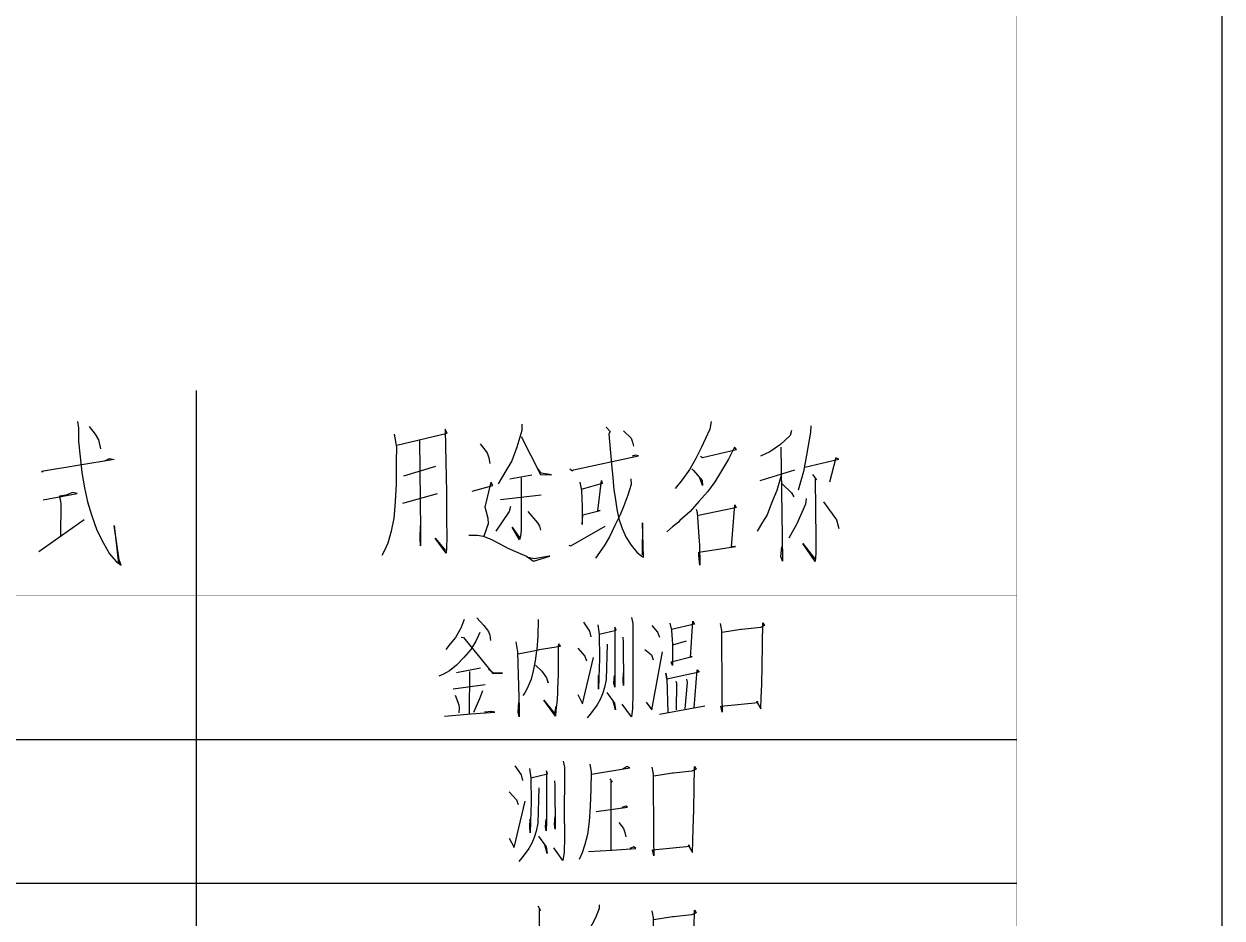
# Model space of a CAD drawing. Extents: x 0 to 2376, y 0 to 3364.
# Drawn here: x 2142.4 to 2376, y 2166.9 to 2341.2 of the extents above; entities that cross this region are included whole.
import ezdxf

# ---------------------------------------------------------------- set-up
doc = ezdxf.new("R2010")
doc.units = 0
doc.header["$MEASUREMENT"] = 0
for name, color, linetype in [('6', 7, 'Continuous'), ('8', 7, 'Continuous'), ('9', 7, 'Continuous')]:
    doc.layers.add(name, color=color, linetype=linetype)

# ---------------------------------------------------------------- blocks, each defined once
blk = doc.blocks.new('BLKENT83')
at = {"layer": '8', "color": 15, "linetype": 'Continuous'}
blk.add_line((2376, 0), (2376, 3364), dxfattribs=at)
at = {"layer": '8', "color": 7, "linetype": 'Continuous', "const_width": 0.03}
blk.add_lwpolyline([(2336, 40), (2336, 3324)], dxfattribs=at)
blk = doc.blocks.new('BLKENT191')
at = {"layer": '9', "color": 2, "linetype": 'Continuous'}
for p, q in [((2228.26, 2225.11), (2227.58, 2223.46)), ((2230.72, 2225.42), (2232.08, 2223.93)), ((2232.08, 2223.93), (2232.97, 2222.75)), ((2242.69, 2225.11), (2242.59, 2221.89)), ((2251.48, 2224.63), (2252.68, 2222.83)), ((2254.3, 2224.09), (2254.56, 2222.28)), ((2260.89, 2225.5), (2261.15, 2224.32)), ((2261.15, 2224.32), (2261.15, 2221.81)), ((2264.86, 2223.93), (2265.96, 2222.67)), ((2268.37, 2224.4), (2268.68, 2223.07)), ((2273.18, 2224.24), (2268.68, 2223.14)), ((2272.39, 2217.73), (2272.81, 2224.79)), ((2272.81, 2224.79), (2273.18, 2224.24)), ((2278.14, 2224.32), (2278.41, 2222.99)), ((2286.82, 2223.93), (2285.99, 2223.54)), ((2286.35, 2216.01), (2286.46, 2224.48)), ((2286.46, 2224.48), (2286.82, 2223.93)), ((2226.54, 2221.58), (2225.54, 2220.4)), ((2227.58, 2223.46), (2226.54, 2221.58)), ((2227.63, 2221.65), (2228.1, 2221.58)), ((2228.1, 2221.58), (2233.86, 2214.6)), ((2231.29, 2222.6), (2230.51, 2220.87)), ((2232.97, 2222.75), (2233.23, 2222.05)), ((2233.23, 2222.05), (2233.39, 2221.03)), ((2242.59, 2221.89), (2242.43, 2219.3)), ((2252.68, 2222.83), (2252.94, 2221.73)), ((2254.56, 2222.28), (2257.86, 2223.07)), ((2254.56, 2222.28), (2254.61, 2217.42)), ((2257.86, 2223.07), (2257.65, 2223.62)), ((2257.65, 2223.62), (2257.65, 2218.44)), ((2259.16, 2221.65), (2259.27, 2220.79)), ((2261.15, 2221.81), (2261.1, 2216.01)), ((2265.96, 2222.67), (2266.33, 2221.65)), ((2268.68, 2223.07), (2268.84, 2220.24)), ((2278.41, 2222.99), (2278.51, 2210.6)), ((2282.17, 2223.14), (2278.56, 2222.6)), ((2282.38, 2223.14), (2282.17, 2223.14)), ((2285.99, 2223.54), (2282.38, 2223.14)), ((2225.54, 2220.4), (2224.65, 2219.3)), ((2229.57, 2219.3), (2228.16, 2217.73)), ((2230.51, 2220.87), (2229.57, 2219.3)), ((2238.3, 2220.79), (2238.67, 2218.83)), ((2238.77, 2218.44), (2242.75, 2219.22)), ((2242.38, 2218.99), (2242.07, 2217.03)), ((2242.43, 2219.3), (2242.38, 2218.99)), ((2242.75, 2219.22), (2242.9, 2219.3)), ((2242.9, 2219.3), (2247.03, 2219.93)), ((2246.72, 2220.4), (2246.56, 2220.01)), ((2246.56, 2220.01), (2246.56, 2216.71)), ((2247.03, 2219.93), (2246.72, 2220.4)), ((2250.38, 2219.54), (2251.79, 2217.97)), ((2256.13, 2220.32), (2255.92, 2213.42)), ((2259.27, 2220.79), (2259.32, 2212.24)), ((2263.5, 2219.3), (2264.76, 2218.2)), ((2268.84, 2220.24), (2268.89, 2216.16)), ((2268.94, 2220.16), (2271.61, 2220.95)), ((2228.16, 2217.73), (2226.75, 2216.24)), ((2238.67, 2218.83), (2238.98, 2207.69)), ((2242.07, 2217.03), (2241.7, 2215.14)), ((2246.56, 2216.71), (2246.56, 2213.89)), ((2251.32, 2208.71), (2253.46, 2217.73)), ((2251.79, 2217.97), (2252.1, 2217.03)), ((2254.61, 2217.42), (2254.51, 2213.81)), ((2257.65, 2218.44), (2257.65, 2214.05)), ((2264.76, 2218.2), (2265.12, 2217.26)), ((2264.86, 2207.54), (2266.9, 2218.83)), ((2268.63, 2216.87), (2272.71, 2217.89)), ((2268.89, 2216.16), (2268.63, 2216.87)), ((2272.71, 2217.89), (2272.39, 2217.73)), ((2224.24, 2214.44), (2223.29, 2214.05)), ((2225.39, 2215.14), (2224.24, 2214.44)), ((2226.75, 2216.24), (2225.39, 2215.14)), ((2231.45, 2215.62), (2226.75, 2214.75)), ((2229.31, 2214.99), (2229.2, 2206.83)), ((2233.86, 2214.75), (2232.97, 2215.46)), ((2235.74, 2214.67), (2233.86, 2214.75)), ((2233.86, 2214.6), (2235.74, 2214.67)), ((2241.7, 2215.14), (2241.28, 2213.5)), ((2242.17, 2216.24), (2243.37, 2215.07)), ((2243.37, 2215.07), (2244.31, 2213.73)), ((2259.22, 2213.26), (2259.32, 2214.75)), ((2261.1, 2216.01), (2261.15, 2210.6)), ((2267.79, 2213.5), (2267.58, 2214.67)), ((2267.58, 2214.67), (2267.79, 2213.58)), ((2274.07, 2214.83), (2267.79, 2213.5)), ((2273.07, 2207.93), (2273.65, 2215.3)), ((2273.65, 2215.3), (2274.07, 2214.83)), ((2286.25, 2212.48), (2286.35, 2216.01)), ((2232.34, 2212.4), (2226.07, 2211.54)), ((2240.92, 2212.56), (2240.44, 2211.54)), ((2241.28, 2213.5), (2240.92, 2212.56)), ((2244.31, 2213.73), (2244.63, 2212.79)), ((2244.63, 2212.79), (2244.42, 2213.5)), ((2246.51, 2213.58), (2246.46, 2210.99)), ((2246.56, 2213.89), (2246.51, 2213.58)), ((2254.41, 2212.79), (2254.46, 2214.2)), ((2254.46, 2211.54), (2254.41, 2212.79)), ((2254.51, 2213.81), (2254.46, 2211.54)), ((2255.92, 2213.42), (2255.61, 2211.85)), ((2257.44, 2212.71), (2257.54, 2214.2)), ((2257.59, 2211.93), (2257.44, 2212.71)), ((2257.65, 2213.73), (2257.59, 2211.93)), ((2257.65, 2214.05), (2257.65, 2213.73)), ((2259.32, 2212.24), (2259.22, 2213.26)), ((2267.79, 2213.58), (2267.95, 2207.07)), ((2269.73, 2212.63), (2269.57, 2213.03)), ((2269.67, 2207.54), (2269.73, 2212.63)), ((2271.71, 2212.87), (2271.29, 2207.69)), ((2271.61, 2213.5), (2271.71, 2212.87)), ((2286.14, 2209.89), (2286.25, 2212.48)), ((2226.48, 2210.36), (2227.22, 2208.48)), ((2231.24, 2209.65), (2230.09, 2206.99)), ((2231.82, 2211.22), (2231.24, 2209.65)), ((2240.08, 2210.83), (2239.71, 2210.28)), ((2240.44, 2211.54), (2240.08, 2210.83)), ((2246.46, 2210.6), (2246.3, 2208.87)), ((2246.46, 2210.99), (2246.46, 2210.6)), ((2250.38, 2210.52), (2251.32, 2208.71)), ((2255.24, 2210.6), (2254.77, 2209.5)), ((2255.61, 2211.85), (2255.24, 2210.6)), ((2256.08, 2210.91), (2257.54, 2208.79)), ((2261.15, 2210.6), (2261.05, 2207.77)), ((2278.51, 2210.6), (2278.51, 2210.13)), ((2278.51, 2210.13), (2278.56, 2207.07)), ((2286.09, 2207.69), (2286.14, 2209.89)), ((2227.22, 2208.48), (2227.27, 2207.85)), ((2227.27, 2207.85), (2227.22, 2206.91)), ((2238.77, 2207.07), (2238.88, 2209.03)), ((2238.98, 2207.69), (2238.98, 2206.13)), ((2246.04, 2206.28), (2243.79, 2209.42)), ((2243.79, 2209.42), (2245.93, 2206.75)), ((2245.93, 2206.75), (2246.2, 2208.24)), ((2246.14, 2207.46), (2246.04, 2206.28)), ((2246.3, 2208.87), (2246.14, 2207.46)), ((2253.46, 2207.54), (2252.84, 2206.67)), ((2254.2, 2208.48), (2253.46, 2207.54)), ((2254.77, 2209.5), (2254.2, 2208.48)), ((2257.75, 2207.54), (2257.28, 2209.18)), ((2257.54, 2208.79), (2257.75, 2207.54)), ((2260.84, 2206.13), (2259.06, 2208.63)), ((2261.05, 2207.77), (2260.84, 2206.13)), ((2263.76, 2209.03), (2264.86, 2207.54)), ((2266.33, 2206.67), (2275.16, 2208.32)), ((2278.3, 2208.24), (2285.57, 2208.95)), ((2278.56, 2207.07), (2278.3, 2208.24)), ((2285.57, 2208.95), (2285.25, 2209.11)), ((2285.25, 2209.11), (2286.09, 2207.69)), ((2224.39, 2206.28), (2229.62, 2206.75)), ((2229.62, 2206.75), (2234.22, 2207.07)), ((2233.59, 2207.22), (2232.18, 2207.07)), ((2234.22, 2207.07), (2233.59, 2207.22)), ((2238.98, 2206.13), (2238.77, 2207.07)), ((2252.84, 2206.67), (2252.21, 2205.97))]:
    blk.add_line(p, q, dxfattribs=at)
blk = doc.blocks.new('BLKENT192')
at = {"layer": '9', "color": 2, "linetype": 'Continuous'}
for p, q in [((2238.14, 2196.63), (2239.35, 2194.83)), ((2240.97, 2196.09), (2241.23, 2194.28)), ((2244.52, 2195.07), (2244.31, 2195.62)), ((2244.31, 2195.62), (2244.31, 2190.44)), ((2247.56, 2197.5), (2247.82, 2196.32)), ((2247.82, 2196.32), (2247.82, 2193.81)), ((2252.73, 2196.95), (2252.99, 2195.46)), ((2253.1, 2194.99), (2260.52, 2196.24)), ((2260.05, 2196.48), (2259.16, 2196.01)), ((2260.52, 2196.24), (2260.05, 2196.48)), ((2264.81, 2196.32), (2265.07, 2194.99)), ((2273.49, 2195.93), (2272.65, 2195.54)), ((2273.02, 2188.01), (2273.12, 2196.48)), ((2273.12, 2196.48), (2273.49, 2195.93)), ((2239.35, 2194.83), (2239.61, 2193.73)), ((2241.23, 2194.28), (2244.52, 2195.07)), ((2241.23, 2194.28), (2241.28, 2189.42)), ((2245.83, 2193.65), (2245.93, 2192.79)), ((2247.82, 2193.81), (2247.76, 2188.01)), ((2252.99, 2195.46), (2252.94, 2192.01)), ((2256.65, 2194.05), (2257.07, 2193.42)), ((2257.07, 2193.42), (2256.86, 2193.58)), ((2256.86, 2193.58), (2256.86, 2180.24)), ((2265.07, 2194.99), (2265.18, 2182.6)), ((2268.84, 2195.14), (2265.23, 2194.6)), ((2269.05, 2195.14), (2268.84, 2195.14)), ((2272.65, 2195.54), (2269.05, 2195.14)), ((2237.05, 2191.54), (2238.46, 2189.97)), ((2242.8, 2192.32), (2242.59, 2185.42)), ((2245.93, 2192.79), (2245.99, 2184.24)), ((2252.94, 2192.01), (2252.84, 2188.71)), ((2237.99, 2180.71), (2240.13, 2189.73)), ((2238.46, 2189.97), (2238.77, 2189.03)), ((2241.28, 2189.42), (2241.18, 2185.81)), ((2244.31, 2190.44), (2244.31, 2186.05)), ((2252.84, 2188.71), (2252.63, 2185.73)), ((2259.74, 2188.71), (2259.01, 2188.48)), ((2260.1, 2188.56), (2259.74, 2188.71)), ((2245.88, 2185.26), (2245.99, 2186.75)), ((2247.76, 2188.01), (2247.82, 2182.6)), ((2253.99, 2187.69), (2260.1, 2188.56)), ((2272.91, 2184.48), (2273.02, 2188.01)), ((2241.07, 2184.79), (2241.12, 2186.2)), ((2241.12, 2183.54), (2241.07, 2184.79)), ((2241.18, 2185.81), (2241.12, 2183.54)), ((2242.59, 2185.42), (2242.27, 2183.85)), ((2244.1, 2184.71), (2244.21, 2186.2)), ((2244.26, 2183.93), (2244.1, 2184.71)), ((2244.31, 2185.73), (2244.26, 2183.93)), ((2244.31, 2186.05), (2244.31, 2185.73)), ((2245.99, 2184.24), (2245.88, 2185.26)), ((2252.63, 2185.73), (2252.26, 2183.22)), ((2258.43, 2185.58), (2259.32, 2184.4)), ((2259.32, 2184.4), (2259.58, 2183.62)), ((2272.81, 2181.89), (2272.91, 2184.48)), ((2237.05, 2182.52), (2237.99, 2180.71)), ((2241.91, 2182.6), (2241.44, 2181.5)), ((2242.27, 2183.85), (2241.91, 2182.6)), ((2242.75, 2182.91), (2244.21, 2180.79)), ((2247.82, 2182.6), (2247.71, 2179.77)), ((2252.26, 2183.22), (2251.74, 2181.26)), ((2259.58, 2183.62), (2259.79, 2182.75)), ((2265.18, 2182.6), (2265.18, 2182.13)), ((2265.18, 2182.13), (2265.23, 2179.07)), ((2272.76, 2179.69), (2272.81, 2181.89)), ((2240.13, 2179.54), (2239.5, 2178.67)), ((2240.86, 2180.48), (2240.13, 2179.54)), ((2241.44, 2181.5), (2240.86, 2180.48)), ((2244.42, 2179.54), (2243.95, 2181.18)), ((2244.21, 2180.79), (2244.42, 2179.54)), ((2247.5, 2178.13), (2245.73, 2180.63)), ((2247.71, 2179.77), (2247.5, 2178.13)), ((2251.22, 2179.62), (2250.69, 2178.36)), ((2251.74, 2181.26), (2251.22, 2179.62)), ((2252.47, 2179.93), (2257.02, 2180.16)), ((2257.02, 2180.16), (2261.73, 2180.48)), ((2261.31, 2180.79), (2260.52, 2180.48)), ((2261.73, 2180.48), (2261.31, 2180.79)), ((2264.97, 2180.24), (2272.24, 2180.95)), ((2265.23, 2179.07), (2264.97, 2180.24)), ((2272.24, 2180.95), (2271.92, 2181.11)), ((2271.92, 2181.11), (2272.76, 2179.69)), ((2239.5, 2178.67), (2238.88, 2177.97))]:
    blk.add_line(p, q, dxfattribs=at)
blk = doc.blocks.new('BLKENT193')
at = {"layer": '9', "color": 2, "linetype": 'Continuous'}
for p, q in [((2242.64, 2169.34), (2243.11, 2168.4)), ((2243.11, 2168.4), (2242.9, 2168.63)), ((2242.9, 2168.63), (2243.06, 2151.38)), ((2254.56, 2168.79), (2253.83, 2166.99)), ((2254.56, 2169.5), (2254.56, 2168.79)), ((2264.81, 2168.32), (2265.07, 2166.99)), ((2273.49, 2167.93), (2272.65, 2167.54)), ((2273.02, 2160.01), (2273.12, 2168.48)), ((2273.12, 2168.48), (2273.49, 2167.93)), ((2253.83, 2166.99), (2252.52, 2164.48)), ((2265.07, 2166.99), (2265.18, 2154.6)), ((2268.84, 2167.14), (2265.23, 2166.6)), ((2269.05, 2167.14), (2268.84, 2167.14)), ((2272.65, 2167.54), (2269.05, 2167.14))]:
    blk.add_line(p, q, dxfattribs=at)
blk = doc.blocks.new('BLKENT190')
at = {"layer": '9'}
for name in ['BLKENT191', 'BLKENT192', 'BLKENT193']:
    blk.add_blockref(name, (0, 0), dxfattribs=at)
blk = doc.blocks.new('BLKENT183')
at = {"layer": '9', "color": 1, "linetype": 'Continuous'}
for p, q in [((2176, 2269.73), (2176, 1949.73)), ((1616, 2201.73), (2336, 2201.73)), ((1616, 2173.73), (2336, 2173.73))]:
    blk.add_line(p, q, dxfattribs=at)
at = {"layer": '9', "color": 2, "linetype": 'Continuous'}
for p, q in [((2152.86, 2263.73), (2153.08, 2262.42)), ((2276.39, 2263.73), (2276.17, 2262.2)), ((2153.08, 2262.42), (2153.08, 2259.78)), ((2155.13, 2262.74), (2156.3, 2261.21)), ((2156.3, 2261.21), (2156.96, 2260.11)), ((2214.6, 2261.21), (2215.04, 2258.68)), ((2215.12, 2259.12), (2224.93, 2261.43)), ((2224.93, 2261.43), (2224.56, 2262.2)), ((2224.56, 2262.2), (2224.63, 2258.9)), ((2239.49, 2261.98), (2238.54, 2258.68)), ((2239.49, 2263.18), (2239.49, 2261.98)), ((2255.96, 2262.63), (2256.7, 2261.76)), ((2256.7, 2261.76), (2256.48, 2261.32)), ((2256.48, 2261.32), (2256.99, 2255.39)), ((2259.33, 2261.87), (2260.79, 2260.44)), ((2276.17, 2262.2), (2274.48, 2258.57)), ((2292.05, 2261.98), (2291.83, 2260.99)), ((2295.79, 2261.65), (2294.98, 2257.14)), ((2295.86, 2262.85), (2295.79, 2261.65)), ((2153.08, 2259.78), (2153.37, 2256.82)), ((2156.96, 2260.11), (2157.32, 2258.35)), ((2215.04, 2258.68), (2214.97, 2255.94)), ((2219.51, 2260), (2219.73, 2242.54)), ((2224.63, 2258.9), (2224.78, 2249.9)), ((2231.37, 2259.34), (2232.76, 2257.58)), ((2238.54, 2258.68), (2237.52, 2256.05)), ((2239.35, 2260.77), (2243.15, 2253.41)), ((2260.79, 2260.44), (2261.09, 2259.67)), ((2261.09, 2259.67), (2261.23, 2258.9)), ((2280.93, 2258.68), (2279.75, 2256.38)), ((2281.36, 2258.24), (2280.93, 2258.68)), ((2289.93, 2259.23), (2287.81, 2257.8)), ((2291.83, 2260.99), (2289.93, 2259.23)), ((2290, 2258.68), (2290.22, 2241.33)), ((2153.37, 2256.82), (2153.74, 2253.74)), ((2158.2, 2256.05), (2159.08, 2256.49)), ((2159.08, 2256.49), (2160.03, 2256.27)), ((2232.76, 2257.58), (2233.05, 2256.6)), ((2233.05, 2256.6), (2233.27, 2255.5)), ((2249.59, 2254.29), (2262.26, 2257.03)), ((2261.67, 2257.14), (2261.01, 2256.93)), ((2262.26, 2257.03), (2261.67, 2257.14)), ((2273.39, 2256.49), (2272.21, 2254.4)), ((2274.48, 2258.57), (2273.39, 2256.49)), ((2274.34, 2256.93), (2274.7, 2256.71)), ((2274.7, 2256.71), (2281.36, 2258.24)), ((2279.75, 2256.38), (2278.44, 2254.07)), ((2287.81, 2257.8), (2286.05, 2256.93)), ((2294.98, 2257.14), (2294.4, 2253.96)), ((2294.69, 2254.84), (2301.28, 2256.38)), ((2300.69, 2256.6), (2299.45, 2251.87)), ((2301.28, 2256.38), (2300.69, 2256.6)), ((2160.03, 2256.27), (2145.83, 2253.96)), ((2214.97, 2255.94), (2214.97, 2251.43)), ((2222.66, 2254.95), (2216.43, 2253.08)), ((2236.35, 2254.07), (2234.88, 2251.54)), ((2237.52, 2256.05), (2236.35, 2254.07)), ((2243.23, 2253.63), (2242.57, 2254.62)), ((2248.86, 2254.51), (2249.38, 2254.07)), ((2249.38, 2254.07), (2249.59, 2254.29)), ((2256.99, 2255.39), (2257.21, 2252.75)), ((2272.21, 2254.4), (2270.75, 2252.31)), ((2272.65, 2254.51), (2272.95, 2254.18)), ((2272.95, 2254.18), (2274.63, 2252.2)), ((2278.44, 2254.07), (2277.12, 2251.98)), ((2285.98, 2252.2), (2292.71, 2254.29)), ((2145.83, 2253.96), (2146.2, 2253.96)), ((2153.74, 2253.74), (2154.25, 2250.78)), ((2233.42, 2251.87), (2232.25, 2247.04)), ((2233.86, 2251.22), (2233.42, 2251.87)), ((2237.15, 2252.53), (2241.47, 2253.3)), ((2239.35, 2252.75), (2239.35, 2242.54)), ((2243.15, 2253.41), (2245.28, 2253.3)), ((2245.28, 2253.3), (2243.23, 2253.63)), ((2250.77, 2251.87), (2251.13, 2250.23)), ((2254.28, 2246.27), (2255.01, 2252.2)), ((2255.01, 2252.2), (2255.16, 2251.65)), ((2257.21, 2252.75), (2257.43, 2250.45)), ((2260.72, 2252.53), (2260.79, 2251.43)), ((2270.75, 2252.31), (2269.36, 2250.67)), ((2274.7, 2251.22), (2274.19, 2252.75)), ((2274.63, 2252.2), (2274.7, 2251.22)), ((2277.12, 2251.98), (2275.66, 2250.01)), ((2290.08, 2253.19), (2289.2, 2250.23)), ((2294.4, 2253.96), (2293.37, 2250.34)), ((2296.15, 2253.41), (2296.96, 2252.31)), ((2296.96, 2252.31), (2296.66, 2252.53)), ((2296.66, 2252.53), (2296.81, 2240.78)), ((2146.2, 2248.47), (2152.78, 2249.68)), ((2150.66, 2249.35), (2149.34, 2249.13)), ((2151.91, 2249.9), (2150.66, 2249.35)), ((2152.78, 2249.68), (2151.91, 2249.9)), ((2154.25, 2250.78), (2154.83, 2248.03)), ((2214.97, 2251.43), (2214.75, 2247.15)), ((2216.29, 2247.81), (2223.02, 2249.68)), ((2224.78, 2249.9), (2224.78, 2245.18)), ((2229.83, 2250.12), (2233.86, 2251.22)), ((2243.23, 2249.35), (2235.32, 2248.47)), ((2255.16, 2251.65), (2251.06, 2250.45)), ((2251.13, 2250.23), (2251.28, 2247.15)), ((2257.43, 2250.45), (2257.72, 2248.47)), ((2260.14, 2249.35), (2259.4, 2247.26)), ((2260.79, 2251.43), (2260.14, 2249.35)), ((2275.66, 2250.01), (2273.97, 2248.14)), ((2289.2, 2250.23), (2288.17, 2247.81)), ((2290.22, 2251.54), (2292.05, 2249.79)), ((2292.05, 2249.79), (2292.49, 2249.02)), ((2149.34, 2249.13), (2149.64, 2247.7)), ((2149.64, 2247.7), (2149.56, 2241.44)), ((2154.83, 2248.03), (2155.57, 2245.51)), ((2214.75, 2247.15), (2214.53, 2244.85)), ((2232.25, 2247.04), (2232.47, 2246.38)), ((2237.3, 2247.15), (2237, 2246.16)), ((2251.28, 2247.15), (2251.28, 2243.64)), ((2257.72, 2248.47), (2258.01, 2246.6)), ((2259.4, 2247.26), (2258.67, 2245.51)), ((2273.97, 2248.14), (2272.29, 2246.16)), ((2280.34, 2239.25), (2281, 2247.48)), ((2281, 2247.48), (2281.29, 2246.93)), ((2288.17, 2247.81), (2287.29, 2245.51)), ((2294.76, 2247.59), (2293.08, 2243.75)), ((2294.91, 2248.69), (2294.76, 2247.59)), ((2298.27, 2248.03), (2300.84, 2244.52)), ((2155.57, 2245.51), (2156.66, 2242.54)), ((2214.53, 2244.85), (2214.02, 2242.32)), ((2224.78, 2245.18), (2224.78, 2244.63)), ((2232.47, 2246.38), (2232.83, 2244.85)), ((2232.83, 2244.85), (2232.9, 2243.75)), ((2237, 2246.16), (2234.44, 2242.32)), ((2240.66, 2246.16), (2242.57, 2243.97)), ((2251.28, 2243.64), (2251.35, 2245.51)), ((2251.35, 2245.51), (2254.79, 2246.38)), ((2254.79, 2246.38), (2254.28, 2246.27)), ((2258.67, 2245.51), (2257.65, 2243.42)), ((2258.01, 2246.6), (2258.38, 2244.74)), ((2258.38, 2244.74), (2259.04, 2242.87)), ((2272.29, 2246.16), (2270.31, 2244.41)), ((2273.46, 2246.6), (2273.68, 2245.94)), ((2273.68, 2245.94), (2274.04, 2240.34)), ((2280.85, 2246.82), (2273.9, 2245.4)), ((2281.29, 2246.93), (2280.85, 2246.82)), ((2287.29, 2245.51), (2286.42, 2244.08)), ((2145.32, 2238.37), (2154.18, 2244.63)), ((2156.66, 2242.54), (2157.91, 2240.02)), ((2160.98, 2236.72), (2160.03, 2243.42)), ((2160.03, 2243.42), (2160.84, 2236.06)), ((2214.02, 2242.32), (2213.36, 2240.02)), ((2219.65, 2240.89), (2219.73, 2243.42)), ((2219.73, 2242.54), (2219.73, 2239.47)), ((2224.78, 2244.63), (2224.85, 2241.22)), ((2232.9, 2243.75), (2232.1, 2241.33)), ((2239.05, 2240.67), (2237.59, 2243.09)), ((2237.59, 2243.09), (2239.13, 2241)), ((2239.35, 2242.54), (2239.2, 2241.33)), ((2242.57, 2243.97), (2242.93, 2243.31)), ((2242.93, 2243.31), (2243.15, 2242.54)), ((2249.01, 2239.47), (2255.74, 2243.31)), ((2257.65, 2243.42), (2256.55, 2241.22)), ((2259.04, 2242.87), (2259.84, 2241.11)), ((2262.99, 2243.97), (2262.92, 2237.71)), ((2263.21, 2237.27), (2262.99, 2243.97)), ((2268.85, 2243.2), (2267.75, 2242.21)), ((2270.02, 2244.08), (2268.85, 2243.2)), ((2270.31, 2244.41), (2270.02, 2244.08)), ((2286.42, 2244.08), (2285.39, 2242.32)), ((2293.08, 2243.75), (2291.54, 2241)), ((2300.84, 2244.52), (2301.28, 2242.87)), ((2157.91, 2240.02), (2159.08, 2237.93)), ((2213.36, 2240.02), (2212.7, 2238.59)), ((2219.73, 2239.47), (2219.65, 2240.89)), ((2224.71, 2238.04), (2222.58, 2241)), ((2222.58, 2241), (2224.63, 2238.59)), ((2224.85, 2241.22), (2224.78, 2239.03)), ((2229.17, 2241.55), (2230.85, 2241.55)), ((2230.85, 2241.55), (2231.95, 2241.33)), ((2231.95, 2241.33), (2233.42, 2240.78)), ((2233.42, 2240.78), (2235.1, 2239.91)), ((2239.2, 2241.33), (2239.05, 2240.67)), ((2256.55, 2241.22), (2255.52, 2239.47)), ((2259.84, 2241.11), (2260.79, 2239.58)), ((2274.04, 2240.34), (2274.12, 2239.69)), ((2290.22, 2241.33), (2290.3, 2236.5)), ((2296.81, 2240.78), (2296.81, 2238.04)), ((2159.08, 2237.93), (2160.4, 2236.39)), ((2212.7, 2238.59), (2212.19, 2237.6)), ((2224.78, 2239.03), (2224.71, 2238.04)), ((2235.1, 2239.91), (2236.78, 2239.03)), ((2236.78, 2239.03), (2238.69, 2238.15)), ((2238.69, 2238.15), (2240.37, 2237.49)), ((2248.64, 2239.58), (2249.01, 2239.47)), ((2255.52, 2239.47), (2253.84, 2237.05)), ((2260.79, 2239.58), (2261.89, 2238.26)), ((2261.89, 2238.26), (2262.7, 2237.6)), ((2273.97, 2238.26), (2281.15, 2239.36)), ((2273.97, 2237.6), (2273.97, 2238.26)), ((2274.12, 2239.69), (2274.19, 2235.73)), ((2281, 2239.36), (2280.34, 2239.25)), ((2281.15, 2239.36), (2281, 2239.36)), ((2290, 2237.38), (2290.15, 2239.25)), ((2296.66, 2236.39), (2294.25, 2239.91)), ((2294.25, 2239.91), (2296.59, 2236.94)), ((2296.81, 2238.04), (2296.66, 2236.39)), ((2160.4, 2236.39), (2161.35, 2235.73)), ((2161.35, 2235.73), (2160.98, 2236.72)), ((2240.37, 2237.49), (2241.76, 2236.5)), ((2241.91, 2236.94), (2240.44, 2237.27)), ((2241.76, 2236.5), (2244.98, 2237.49)), ((2244.84, 2237.49), (2241.91, 2236.94)), ((2244.98, 2237.49), (2244.84, 2237.49)), ((2262.7, 2237.6), (2263.21, 2237.27)), ((2274.19, 2235.73), (2273.97, 2237.6)), ((2290.3, 2236.5), (2290, 2237.38))]:
    blk.add_line(p, q, dxfattribs=at)
at = {"layer": '9', "color": 7, "linetype": 'Continuous', "const_width": 0.03}
for points in [[(1616, 2269.73), (2336, 2269.73)], [(2336, 2269.73), (2336, 1949.73)], [(1616, 2229.73), (2336, 2229.73)]]:
    blk.add_lwpolyline(points, dxfattribs=at)
at = {"layer": '9'}
blk.add_blockref('BLKENT190', (0, 0), dxfattribs=at)

msp = doc.modelspace()

# ---------------------------------------------------------------- block references
at = {"layer": '6'}
for name in ['BLKENT83', 'BLKENT183']:
    msp.add_blockref(name, (0, 0), dxfattribs=at)

doc.saveas('drawing.dxf')
